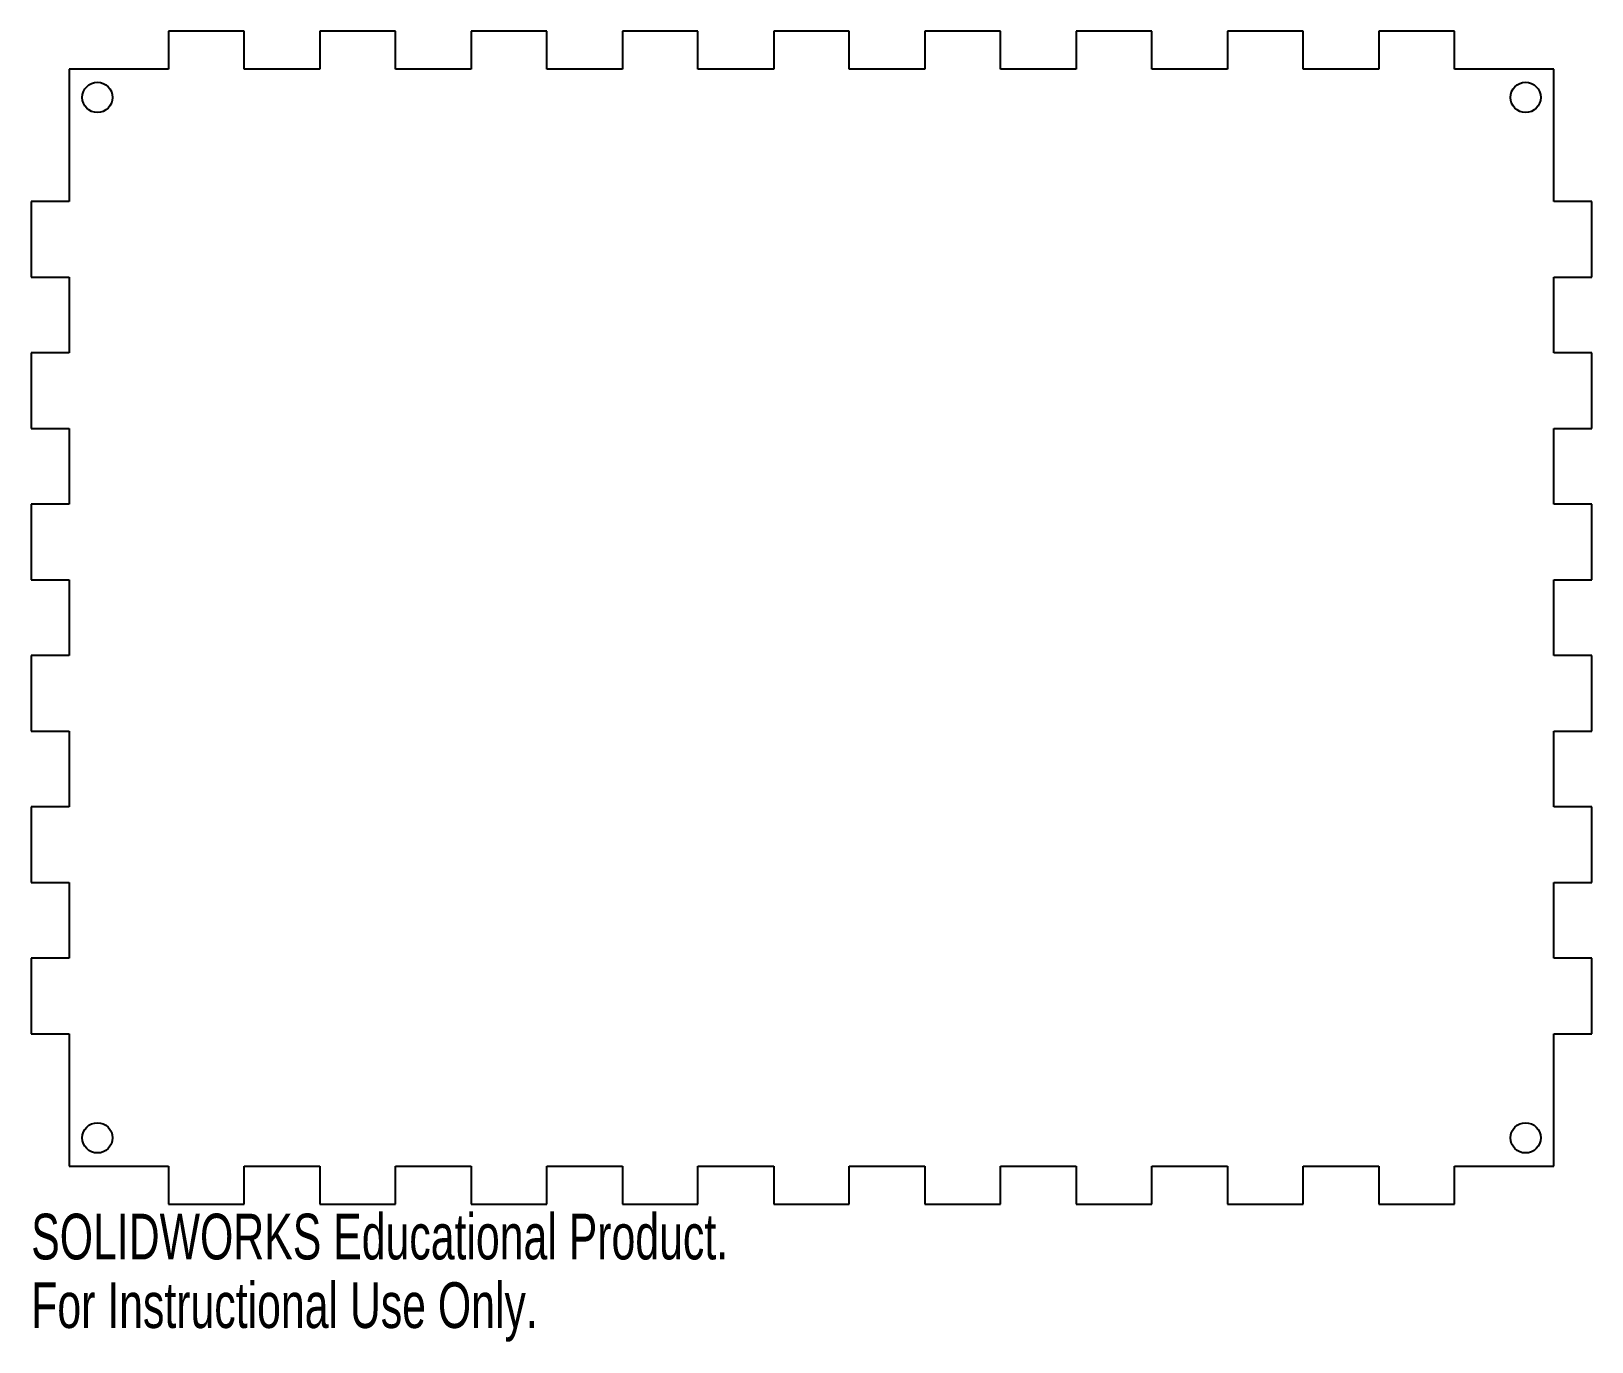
# Model space of a CAD drawing. Header units: millimetres. Extents: x 10 to 175, y 237 to 376.
import ezdxf

# ---------------------------------------------------------------- set-up
doc = ezdxf.new("R2010")
doc.units = ezdxf.units.MM
doc.styles.add('SLDTEXTSTYLE0', font='TXT', dxfattribs={"width": 0.7})

msp = doc.modelspace()

# ---------------------------------------------------------------- linework, layer by layer
at = {"color": 7, "linetype": 'Continuous', "lineweight": 25}
for p, q in [((32.4997, 376.001), (24.5001, 376.001)), ((24.5001, 376.001), (24.5001, 372.001)), ((32.4997, 372.001), (32.4997, 376.001)), ((48.4999, 376.001), (40.5007, 376.001)), ((40.5007, 376.001), (40.5007, 372.001)), ((48.4999, 372.001), (48.4999, 376.001)), ((64.5005, 376.001), (56.4995, 376.001)), ((56.4995, 376.001), (56.4995, 372.001)), ((64.5005, 372.001), (64.5005, 376.001)), ((80.4997, 376.001), (72.5001, 376.001)), ((72.5001, 376.001), (72.5001, 372.001)), ((80.4997, 372.001), (80.4997, 376.001)), ((96.4999, 376.001), (88.5003, 376.001)), ((88.5003, 376.001), (88.5003, 372.001)), ((96.4999, 372.001), (96.4999, 376.001)), ((112.5, 376.001), (104.499, 376.001)), ((104.499, 376.001), (104.499, 372.001)), ((112.5, 372.001), (112.5, 376.001)), ((128.501, 376.001), (120.5, 376.001)), ((120.5, 376.001), (120.5, 372.001)), ((128.501, 372.001), (128.501, 376.001)), ((144.5, 376.001), (136.5, 376.001)), ((136.5, 376.001), (136.5, 372.001)), ((144.5, 372.001), (144.5, 376.001)), ((160.5, 376.001), (152.499, 376.001)), ((152.499, 376.001), (152.499, 372.001)), ((160.5, 372.001), (160.5, 376.001)), ((24.5001, 372.001), (13.9995, 372.001)), ((13.9995, 372.001), (13.9995, 357.999)), ((40.5007, 372.001), (32.4997, 372.001)), ((56.4995, 372.001), (48.4999, 372.001)), ((72.5001, 372.001), (64.5005, 372.001)), ((88.5003, 372.001), (80.4997, 372.001)), ((104.499, 372.001), (96.4999, 372.001)), ((120.5, 372.001), (112.5, 372.001)), ((136.5, 372.001), (128.501, 372.001)), ((152.499, 372.001), (144.5, 372.001)), ((171, 372.001), (160.5, 372.001)), ((171, 357.999), (171, 372.001)), ((13.9995, 357.999), (10.0004, 357.999)), ((10.0004, 357.999), (10.0004, 350)), ((175, 357.999), (171, 357.999)), ((175, 350), (175, 357.999)), ((10.0004, 350), (13.9995, 350)), ((13.9995, 350), (13.9995, 342)), ((171, 342), (171, 350)), ((171, 350), (175, 350)), ((13.9995, 342), (10.0004, 342)), ((10.0004, 342), (10.0004, 334)), ((175, 342), (171, 342)), ((175, 334), (175, 342)), ((10.0004, 334), (13.9995, 334)), ((13.9995, 334), (13.9995, 326)), ((171, 326), (171, 334)), ((171, 334), (175, 334)), ((13.9995, 326), (10.0004, 326)), ((10.0004, 326), (10.0004, 318)), ((175, 326), (171, 326)), ((175, 318), (175, 326)), ((10.0004, 318), (13.9995, 318)), ((13.9995, 318), (13.9995, 309.999)), ((171, 309.999), (171, 318)), ((171, 318), (175, 318)), ((13.9995, 309.999), (10.0004, 309.999)), ((10.0004, 309.999), (10.0004, 302)), ((175, 309.999), (171, 309.999)), ((175, 302), (175, 309.999)), ((10.0004, 302), (13.9995, 302)), ((13.9995, 302), (13.9995, 294)), ((171, 294), (171, 302)), ((171, 302), (175, 302)), ((13.9995, 294), (10.0004, 294)), ((10.0004, 294), (10.0004, 285.999)), ((175, 294), (171, 294)), ((175, 285.999), (175, 294)), ((10.0004, 285.999), (13.9995, 285.999)), ((13.9995, 285.999), (13.9995, 278)), ((171, 278), (171, 285.999)), ((171, 285.999), (175, 285.999)), ((13.9995, 278), (10.0004, 278)), ((10.0004, 278), (10.0004, 270)), ((175, 278), (171, 278)), ((175, 270), (175, 278)), ((10.0004, 270), (13.9995, 270)), ((13.9995, 270), (13.9995, 256)), ((171, 256), (171, 270)), ((171, 270), (175, 270)), ((13.9995, 256), (24.5001, 256)), ((24.5001, 256), (24.5001, 252)), ((32.4997, 252), (32.4997, 256)), ((32.4997, 256), (40.5007, 256)), ((40.5007, 256), (40.5007, 252)), ((48.4999, 252), (48.4999, 256)), ((48.4999, 256), (56.4995, 256)), ((56.4995, 256), (56.4995, 252)), ((64.5005, 252), (64.5005, 256)), ((64.5005, 256), (72.5001, 256)), ((72.5001, 256), (72.5001, 252)), ((80.4997, 252), (80.4997, 256)), ((80.4997, 256), (88.5003, 256)), ((88.5003, 256), (88.5003, 252)), ((96.4999, 252), (96.4999, 256)), ((96.4999, 256), (104.499, 256)), ((104.499, 256), (104.499, 252)), ((112.5, 252), (112.5, 256)), ((112.5, 256), (120.5, 256)), ((120.5, 256), (120.5, 252)), ((128.501, 252), (128.501, 256)), ((128.501, 256), (136.5, 256)), ((136.5, 256), (136.5, 252)), ((144.5, 252), (144.5, 256)), ((144.5, 256), (152.499, 256)), ((152.499, 256), (152.499, 252)), ((160.5, 252), (160.5, 256)), ((160.5, 256), (171, 256)), ((24.5001, 252), (32.4997, 252)), ((40.5007, 252), (48.4999, 252)), ((56.4995, 252), (64.5005, 252)), ((72.5001, 252), (80.4997, 252)), ((88.5003, 252), (96.4999, 252)), ((104.499, 252), (112.5, 252)), ((120.5, 252), (128.501, 252)), ((136.5, 252), (144.5, 252)), ((152.499, 252), (160.5, 252))]:
    msp.add_line(p, q, dxfattribs=at)
for centre in [(17, 369), (168, 369), (17, 259), (168, 259)]:
    msp.add_circle(centre, 1.6, dxfattribs=at)

# ---------------------------------------------------------------- texts
at = {"color": 7, "linetype": 'Continuous', "char_height": 4.83362, "attachment_point": 1, "style": 'SLDTEXTSTYLE0'}
for s, insert in [('SOLIDWORKS Educational Product.', (10.0004, 250.9804)), ('For Instructional Use Only.', (10.0004, 243.73))]:
    msp.add_mtext(s, dxfattribs=dict(at, insert=insert))

doc.saveas('drawing.dxf')
